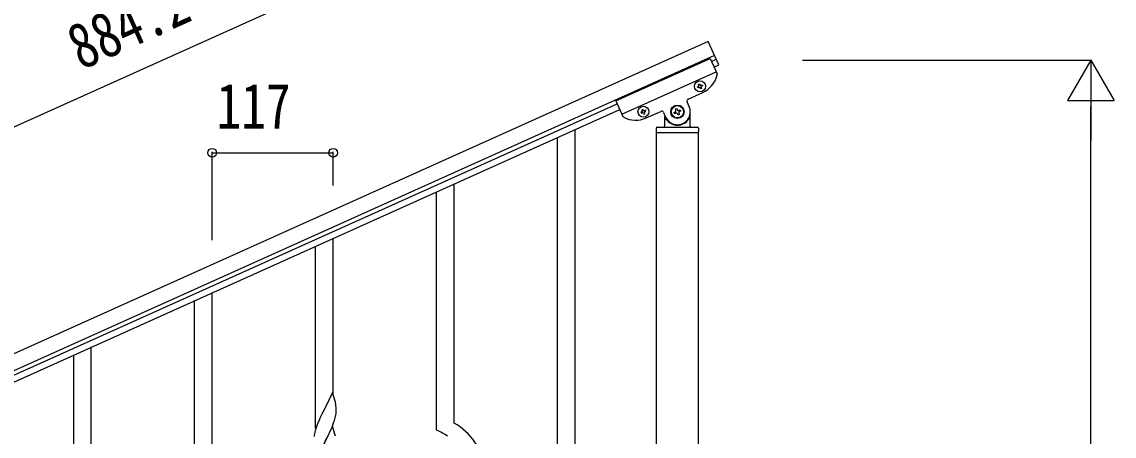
# Model space of a CAD drawing. Units: millimetres, scale not verified. Extents: x -4143 to 4140, y -2900 to 2898.
# Drawn here: x 871 to 1927, y -1156 to -755 of the extents above; entities that cross this region are included whole.
import ezdxf
from ezdxf.enums import TextEntityAlignment as Align

# ---------------------------------------------------------------- set-up
doc = ezdxf.new("R2010")
doc.units = ezdxf.units.MM
doc.header["$LTSCALE"] = 10
doc.layers.add('0-3_YKK_A1', color=4, linetype='Continuous')
doc.layers.add('0-4_YKK_D', color=6, linetype='Continuous')
doc.styles.add('ＭＳ ゴシック', font='')
doc.styles.get('ＭＳ ゴシック').set_extended_font_data('MS Gothic')

msp = doc.modelspace()

# ---------------------------------------------------------------- linework, layer by layer
at = {"layer": '0-3_YKK_A1'}
for p, q in [((1534.57, -774.35), (728.23, -1137.24)), ((1544.83, -797.15), (1534.57, -774.35)), ((1540.72, -788.03), (734.38, -1150.92)), ((1445.34, -832.02), (1536.53, -790.98)), ((1536.53, -790.98), (1543.23, -805.86)), ((1537.77, -793.74), (1542.36, -791.68)), ((1540.24, -799.21), (1544.83, -797.15)), ((1451.08, -844.78), (1542.28, -803.74)), ((1515.24, -830.17), (1529.37, -823.8)), ((1525.59, -818.91), (1524.71, -819.3)), ((1527.82, -816.85), (1528.7, -816.45)), ((1445.34, -832.02), (1452.04, -846.9)), ((1516.29, -837.37), (1514.23, -832.81)), ((777.06, -1136.1), (1446.58, -834.78)), ((779.52, -1141.57), (1449.05, -840.25)), ((1470.48, -842.65), (1469.6, -843.05)), ((1473.5, -842.35), (1474.38, -841.95)), ((1474.66, -848.43), (1488.79, -842.07)), ((1491.44, -843.07), (1493.49, -847.63)), ((1503.35, -843.91), (1502.15, -844.46)), ((1506.42, -841.09), (1507.63, -840.54)), ((1517.39, -856.5), (1517.39, -842.5)), ((1492.39, -847.05), (1492.39, -856.5)), ((1493.39, -849.5), (1493.66, -849.5)), ((1516.39, -849.5), (1516.11, -849.5)), ((1405.89, -1515.9), (1405.89, -859.75)), ((1484.39, -858.5), (1484.39, -862)), ((1484.64, -862.5), (1525.14, -862.5)), ((1484.64, -1497.48), (1484.64, -862.5)), ((1484.89, -862.5), (1524.89, -862.5)), ((1485.39, -857.5), (1524.39, -857.5)), ((1525.14, -1497.48), (1525.14, -862.5)), ((1525.39, -858.5), (1525.39, -862)), ((1388.89, -1523.54), (1388.89, -867.39)), ((1288.89, -1143.74), (1288.89, -912.33)), ((1271.89, -1150.82), (1271.89, -919.97)), ((1171.89, -1116.1), (1171.89, -964.91)), ((1154.89, -1149.01), (1154.89, -972.55)), ((1054.89, -1168.68), (1054.89, -1017.5)), ((1037.89, -1201.6), (1037.89, -1025.14)), ((920.89, -1308.57), (920.89, -1077.72)), ((937.89, -1301.49), (937.89, -1070.08))]:
    msp.add_line(p, q, dxfattribs=at)
for points in [[(1524.71, -819.3), (1524.32, -818.42), (1525.19, -818.03)], [(1525.68, -816.76), (1525.28, -815.89), (1526.16, -815.49), (1526.55, -816.37)], [(1527.73, -818.99), (1528.13, -819.87), (1527.25, -820.26), (1526.86, -819.39)], [(1528.7, -816.45), (1529.09, -817.33), (1528.21, -817.72)], [(1469.6, -843.05), (1470, -843.92), (1470.87, -843.53)], [(1471.84, -840.99), (1471.44, -840.12), (1470.57, -840.51), (1470.96, -841.39)], [(1472.14, -844.01), (1472.54, -844.89), (1473.41, -844.49), (1473.02, -843.62)], [(1474.38, -841.95), (1473.98, -841.08), (1473.11, -841.47)], [(1502.15, -844.46), (1501.61, -843.25), (1502.81, -842.71)], [(1503.47, -840.97), (1502.93, -839.76), (1504.14, -839.22), (1504.68, -840.42)], [(1506.3, -844.03), (1506.84, -845.24), (1505.64, -845.78), (1505.1, -844.58)], [(1507.63, -840.54), (1508.17, -841.75), (1506.96, -842.29)], [(1171.29, -1114.07), (1164.06, -1128.93), (1163.72, -1129.6), (1160.9, -1135.24), (1159.34, -1138.53), (1158.23, -1140.99), (1156.76, -1144.52), (1155.99, -1146.55)], [(1174.02, -1123.61), (1173.8, -1122.67), (1173.55, -1121.72), (1171.29, -1114.07)], [(1174.76, -1133.4), (1174.78, -1132.6), (1174.78, -1131.45), (1174.73, -1129.72), (1174.67, -1128.48), (1174.56, -1127.07)], [(1154.32, -1168.06), (1154.57, -1169.01), (1156.84, -1176.66), (1164.06, -1161.8), (1164.23, -1161.47), (1165.95, -1158.08), (1167.45, -1155.03), (1168.57, -1152.68), (1169.68, -1150.24), (1170.75, -1147.73), (1171.95, -1144.69), (1172.68, -1142.67), (1173.17, -1141.18)], [(1173.87, -1138.75), (1174.2, -1137.33), (1174.47, -1135.97), (1174.66, -1134.65)], [(1154.96, -1149.55), (1154.52, -1151.02), (1154.03, -1152.93), (1153.74, -1154.32), (1153.52, -1155.65)], [(1171.29, -1146.94), (1164.06, -1161.8), (1163.9, -1162.13), (1161.11, -1167.66), (1159.79, -1170.44), (1159.34, -1171.4), (1157.59, -1175.36), (1156.56, -1177.89), (1155.99, -1179.41)], [(1174.02, -1156.48), (1173.8, -1155.54), (1173.55, -1154.58), (1171.29, -1146.94)]]:
    msp.add_lwpolyline(points, dxfattribs=at)
for centre, radius in [((1526.7, -817.88), 5.3), ((1471.99, -842.5), 5.3), ((1504.89, -842.5), 6.5), ((1504.89, -842.5), 6)]:
    msp.add_circle(centre, radius, dxfattribs=at)
for centre, radius, start, end in [((1519.11, -801.01), 25, 294.23, 345.73005), ((1541.4, -806.68), 2, 345.73005, 24.23), ((1524.8, -817.16), 0.96, 294.23, 24.23), ((1525.98, -819.78), 0.96, 24.23, 114.23), ((1527.43, -815.97), 0.96, 204.23, 294.23), ((1528.61, -818.6), 0.96, 114.23, 204.23), ((1516.06, -831.99), 2, 114.23, 204.23), ((1470.09, -841.78), 0.96, 294.23, 24.23), ((1471.27, -844.41), 0.96, 24.23, 114.23), ((1472.71, -840.6), 0.96, 204.23, 294.23), ((1473.89, -843.22), 0.96, 114.23, 204.23), ((1489.61, -843.89), 2, 24.23, 114.23), ((1504.89, -842.5), 12.5, 204.23, 24.23), ((1502.27, -841.51), 1.32, 294.23, 24.23), ((1503.89, -845.12), 1.32, 24.23, 114.23), ((1505.88, -839.88), 1.32, 204.23, 294.23), ((1507.51, -843.49), 1.32, 114.23, 204.23), ((1453.86, -846.07), 2, 204.23, 242.72995), ((1464.4, -825.63), 25, 242.72995, 294.23), ((1493.39, -850.5), 1, 90, 180), ((1493.66, -850), 0.5, 33.74899, 90), ((1504.89, -842.5), 13, 213.74899, 326.25101), ((1516.11, -850), 0.5, 90, 146.25101), ((1516.39, -850.5), 1, 0, 90), ((1485.39, -858.5), 1, 90, 180), ((1484.89, -862), 0.5, 180, 270), ((1491.39, -856.5), 1, 270, 0), ((1518.39, -856.5), 1, 180, 270), ((1524.39, -858.5), 1, 0, 90), ((1524.89, -862), 0.5, 270, 0), ((1132.55, -1132.32), 42.37, 9.56725, 11.859), ((1129.7, -1131.92), 45.12, 6.17603, 8.46779), ((1112.77, -1122.46), 63.23, 342.78424, 345.07599), ((1143.34, -1131.4), 31.49, 354.07159, 356.36334), ((1230.59, -1173.8), 79.42, 159.93435, 162.22611), ((1241.91, -1222.32), 77.52, 58.09207, 67.25451), ((1257.12, -1198.73), 63.51, 10.35161, 59.98129), ((1185.33, -1159.54), 32.04, 173.03232, 175.32407)]:
    msp.add_arc(centre, radius, start, end, dxfattribs=at)
at = {"layer": '0-4_YKK_D'}
for p, q in [((1452.47, -591.94), (646.13, -954.83)), ((1626.03, -792.5), (1905.89, -792.5)), ((1904.89, -792.5), (1882.39, -831.47)), ((1904.89, -792.5), (1927.39, -831.47)), ((1904.89, -792.5), (1904.89, -870.44)), ((1882.39, -831.47), (1927.39, -831.47)), ((1904.89, -1547.5), (1904.89, -837.5)), ((1054.89, -966.64), (1054.89, -881.12)), ((1054.89, -882.12), (1171.89, -882.12)), ((1171.89, -913.99), (1171.89, -881.12))]:
    msp.add_line(p, q, dxfattribs=at)
for centre in [(1054.89, -882.12), (1171.89, -882.12)]:
    msp.add_circle(centre, 4.25, dxfattribs=at)

# ---------------------------------------------------------------- texts
at = {"layer": '0-4_YKK_D', "style": 'ＭＳ ゴシック', "width": 0.8}
msp.add_text('884.2', height=43.99, rotation=24.23, dxfattribs=at).set_placement((933.57, -814.5), align=Align.BOTTOM_LEFT)
msp.add_text('117', height=43.99, dxfattribs=at).set_placement((1058.99, -872.12), align=Align.BOTTOM_LEFT)

doc.saveas('drawing.dxf')
